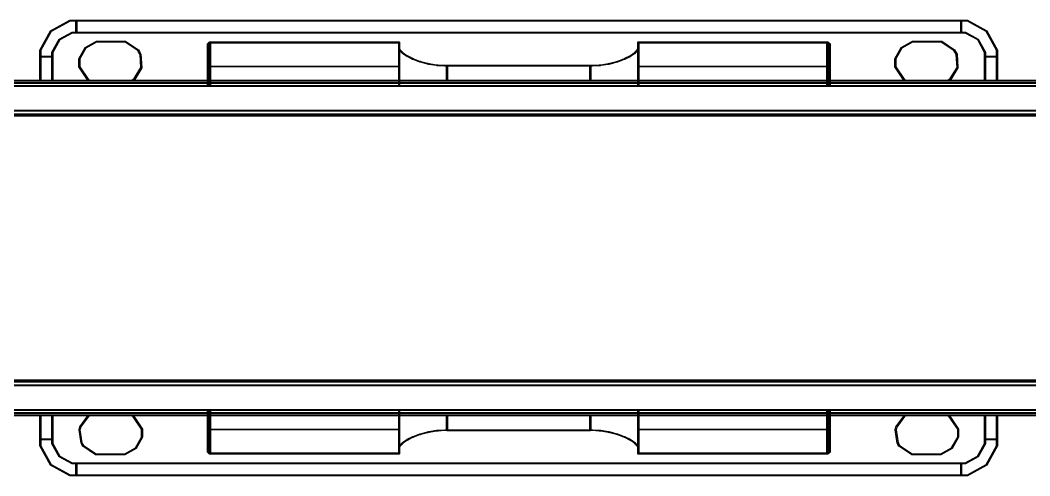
# Model space of a CAD drawing. Extents: x 0.54 to 10.46, y 0.74 to 7.76.
# Drawn here: x 3.714 to 4.477, y 4.804 to 5.148 of the extents above; entities that cross this region are included whole.
import ezdxf

# ---------------------------------------------------------------- set-up
doc = ezdxf.new("R2010")
doc.units = 0
doc.layers.get('0').update_dxf_attribs({"linetype": 'CONTINUOUS'})

msp = doc.modelspace()

# ---------------------------------------------------------------- linework, layer by layer
at = {"color": 0}
for points in [[(3.729, 5.12028), (3.72889, 5.12028), (3.72868, 5.12061), (3.72868, 5.12067), (3.72868, 5.12554), (3.73671, 5.14008), (3.75125, 5.14811), (3.75613, 5.14811), (3.75618, 5.14811), (3.75646, 5.14789), (3.75646, 5.14779), (3.75646, 5.14774), (3.75618, 5.1474), (3.75613, 5.1474), (3.75136, 5.1474), (3.73719, 5.1396), (3.72933, 5.12543), (3.72933, 5.12067), (3.72933, 5.12061), (3.72906, 5.12028), (3.729, 5.12028)], [(3.75613, 5.1384), (3.75603, 5.1384), (3.75581, 5.13867), (3.75581, 5.13872), (3.75581, 5.14779), (3.75581, 5.14789), (3.75603, 5.14811), (3.75613, 5.14811), (3.75618, 5.14811), (3.75646, 5.14789), (3.75646, 5.14779), (3.75646, 5.13872), (3.75646, 5.13867), (3.75618, 5.1384), (3.75613, 5.1384)], [(4.42469, 5.1474), (3.75613, 5.1474), (3.75603, 5.1474), (3.75581, 5.14768), (3.75581, 5.14774), (3.75581, 5.14785), (3.75603, 5.14811), (3.75613, 5.14811), (4.42469, 5.14811), (4.42475, 5.14811), (4.42503, 5.14785), (4.42503, 5.14774), (4.42503, 5.14768), (4.42475, 5.1474), (4.42469, 5.1474)], [(4.45176, 5.12028), (4.45167, 5.12028), (4.45144, 5.12061), (4.45144, 5.12067), (4.45144, 5.12543), (4.44358, 5.1396), (4.42942, 5.1474), (4.42469, 5.1474), (4.42458, 5.1474), (4.42432, 5.14774), (4.42432, 5.14779), (4.42432, 5.14789), (4.42458, 5.14811), (4.42469, 5.14811), (4.42953, 5.14811), (4.44407, 5.14008), (4.45215, 5.12554), (4.45215, 5.12067), (4.45215, 5.12061), (4.45182, 5.12028), (4.45176, 5.12028)], [(4.42469, 5.1384), (4.42458, 5.1384), (4.42437, 5.13867), (4.42437, 5.13872), (4.42437, 5.14779), (4.42437, 5.14789), (4.42458, 5.14811), (4.42469, 5.14811), (4.42475, 5.14811), (4.42503, 5.14789), (4.42503, 5.14779), (4.42503, 5.13872), (4.42503, 5.13867), (4.42475, 5.1384), (4.42469, 5.1384)], [(3.73807, 5.12028), (3.73796, 5.12028), (3.73774, 5.12061), (3.73774, 5.12067), (3.73774, 5.12392), (3.74311, 5.13368), (3.75288, 5.13906), (3.75613, 5.13906), (3.75618, 5.13906), (3.75646, 5.13883), (3.75646, 5.13872), (3.75646, 5.13867), (3.75618, 5.1384), (3.75613, 5.1384), (3.75299, 5.1384), (3.7436, 5.13319), (3.73839, 5.12381), (3.73839, 5.12067), (3.73839, 5.12061), (3.73812, 5.12028), (3.73807, 5.12028)], [(4.42469, 5.1384), (3.75613, 5.1384), (3.75603, 5.1384), (3.75581, 5.13867), (3.75581, 5.13872), (3.75581, 5.13883), (3.75603, 5.13906), (3.75613, 5.13906), (4.42469, 5.13906), (4.42475, 5.13906), (4.42503, 5.13883), (4.42503, 5.13872), (4.42503, 5.13867), (4.42475, 5.1384), (4.42469, 5.1384)], [(4.44276, 5.12028), (4.44265, 5.12028), (4.44243, 5.12061), (4.44243, 5.12067), (4.44243, 5.12381), (4.43722, 5.13319), (4.42779, 5.1384), (4.42469, 5.1384), (4.42458, 5.1384), (4.42437, 5.13867), (4.42437, 5.13872), (4.42437, 5.13883), (4.42458, 5.13906), (4.42469, 5.13906), (4.4279, 5.13906), (4.43767, 5.13368), (4.44308, 5.12392), (4.44308, 5.12067), (4.44308, 5.12061), (4.44282, 5.12028), (4.44276, 5.12028)], [(3.76606, 5.10221), (3.76606, 5.10221), (3.76585, 5.10226), (3.76585, 5.10226), (3.76465, 5.10303), (3.75803, 5.1129), (3.75803, 5.11615), (3.75803, 5.11903), (3.76275, 5.12756), (3.77132, 5.13226), (3.77419, 5.13226), (3.77425, 5.13226), (3.77453, 5.13206), (3.77453, 5.13194), (3.77453, 5.13189), (3.77425, 5.13162), (3.77419, 5.13162), (3.77143, 5.13162), (3.76324, 5.12711), (3.75874, 5.11893), (3.75874, 5.11615), (3.75874, 5.11285), (3.76503, 5.10357), (3.76622, 5.10286), (3.76622, 5.10286), (3.76633, 5.10249), (3.76633, 5.10243), (3.76628, 5.10243), (3.76611, 5.10221), (3.76606, 5.10221)], [(3.78999, 5.13162), (3.77419, 5.13162), (3.77408, 5.13162), (3.77387, 5.13189), (3.77387, 5.13194), (3.77387, 5.13206), (3.77408, 5.13232), (3.77419, 5.13232), (3.78999, 5.13232), (3.79004, 5.13232), (3.79036, 5.13206), (3.79036, 5.13194), (3.79036, 5.13189), (3.79004, 5.13162), (3.78999, 5.13162)], [(3.79812, 5.10221), (3.79812, 5.10221), (3.79785, 5.10243), (3.79785, 5.10243), (3.79779, 5.10249), (3.7979, 5.10286), (3.79796, 5.10286), (3.79975, 5.104), (3.80496, 5.11242), (3.80431, 5.12229), (3.80322, 5.12408), (3.80251, 5.12528), (3.79308, 5.13162), (3.78999, 5.13162), (3.78988, 5.13162), (3.78965, 5.13189), (3.78965, 5.13194), (3.78965, 5.13206), (3.78988, 5.13226), (3.78999, 5.13226), (3.7934, 5.13226), (3.80306, 5.12571), (3.80382, 5.12446), (3.80496, 5.12256), (3.80561, 5.11225), (3.80024, 5.10346), (3.79833, 5.10226), (3.79833, 5.10226), (3.79818, 5.10221), (3.79812, 5.10221)], [(3.85553, 5.12935), (3.85542, 5.12935), (3.85514, 5.12961), (3.85514, 5.12967), (3.85514, 5.13021), (3.85678, 5.13183), (3.85732, 5.13183), (3.85736, 5.13183), (3.85764, 5.13162), (3.85764, 5.13151), (3.85764, 5.13146), (3.85736, 5.13113), (3.85732, 5.13113), (3.85693, 5.13113), (3.85585, 5.13004), (3.85585, 5.12967), (3.85585, 5.12961), (3.85558, 5.12935), (3.85553, 5.12935)], [(3.85553, 5.12901), (3.85542, 5.12901), (3.85514, 5.12929), (3.85514, 5.12935), (3.85514, 5.12989), (3.85678, 5.13151), (3.85732, 5.13151), (3.85736, 5.13151), (3.85764, 5.13124), (3.85764, 5.13113), (3.85764, 5.13108), (3.85736, 5.13081), (3.85732, 5.13081), (3.85693, 5.13081), (3.85585, 5.12972), (3.85585, 5.12935), (3.85585, 5.12929), (3.85558, 5.12901), (3.85553, 5.12901)], [(3.85553, 5.12901), (3.85542, 5.12901), (3.85514, 5.12929), (3.85514, 5.12935), (3.85514, 5.12972), (3.85514, 5.12983), (3.85542, 5.13004), (3.85553, 5.13004), (3.85558, 5.13004), (3.85585, 5.12983), (3.85585, 5.12972), (3.85585, 5.12935), (3.85585, 5.12929), (3.85558, 5.12901), (3.85553, 5.12901)], [(3.85553, 5.11279), (3.85542, 5.11279), (3.85514, 5.11307), (3.85514, 5.11312), (3.85514, 5.12935), (3.85514, 5.12944), (3.85542, 5.12972), (3.85553, 5.12972), (3.85558, 5.12972), (3.85585, 5.12944), (3.85585, 5.12935), (3.85585, 5.11312), (3.85585, 5.11307), (3.85558, 5.11279), (3.85553, 5.11279)], [(4.00006, 5.13113), (3.85732, 5.13113), (3.85721, 5.13113), (3.85693, 5.13146), (3.85693, 5.13151), (3.85693, 5.13162), (3.85721, 5.13183), (3.85732, 5.13183), (4.00006, 5.13183), (4.00011, 5.13183), (4.00038, 5.13162), (4.00038, 5.13151), (4.00038, 5.13146), (4.00011, 5.13113), (4.00006, 5.13113)], [(4.00006, 5.13081), (3.85732, 5.13081), (3.85721, 5.13081), (3.85693, 5.13108), (3.85693, 5.13113), (3.85693, 5.13124), (3.85721, 5.13151), (3.85732, 5.13151), (4.00006, 5.13151), (4.00011, 5.13151), (4.00038, 5.13124), (4.00038, 5.13113), (4.00038, 5.13108), (4.00011, 5.13081), (4.00006, 5.13081)], [(3.85732, 5.11279), (3.85721, 5.11279), (3.85699, 5.11307), (3.85699, 5.11312), (3.85699, 5.13113), (3.85699, 5.13124), (3.85721, 5.13151), (3.85732, 5.13151), (3.85736, 5.13151), (3.85764, 5.13124), (3.85764, 5.13113), (3.85764, 5.11312), (3.85764, 5.11307), (3.85736, 5.11279), (3.85732, 5.11279)], [(4.00006, 5.13081), (3.99994, 5.13081), (3.99972, 5.13108), (3.99972, 5.13113), (3.99972, 5.13151), (3.99972, 5.13162), (3.99994, 5.13183), (4.00006, 5.13183), (4.00011, 5.13183), (4.00038, 5.13162), (4.00038, 5.13151), (4.00038, 5.13113), (4.00038, 5.13108), (4.00011, 5.13081), (4.00006, 5.13081)], [(4.00006, 5.11279), (3.99994, 5.11279), (3.99972, 5.11307), (3.99972, 5.11312), (3.99972, 5.13113), (3.99972, 5.13124), (3.99994, 5.13151), (4.00006, 5.13151), (4.00011, 5.13151), (4.00038, 5.13124), (4.00038, 5.13113), (4.00038, 5.11312), (4.00038, 5.11307), (4.00011, 5.11279), (4.00006, 5.11279)], [(4.03618, 5.11333), (4.03435, 5.11333), (4.02946, 5.11367), (4.02886, 5.11372), (4.02826, 5.11382), (4.02251, 5.11469), (4.02197, 5.11481), (4.02143, 5.11496), (4.01617, 5.11632), (4.01568, 5.11649), (4.01519, 5.11664), (4.01069, 5.11833), (4.01025, 5.11849), (4.00982, 5.11871), (4.00613, 5.12061), (4.00586, 5.12076), (4.00553, 5.12099), (4.00276, 5.12283), (4.00256, 5.12299), (4.00228, 5.12321), (4.0006, 5.125), (4.00049, 5.12517), (4.00032, 5.12538), (3.99972, 5.12679), (3.99972, 5.12722), (3.99972, 5.12733), (3.99994, 5.12756), (4.00006, 5.12756), (4.00011, 5.12756), (4.00043, 5.12733), (4.00043, 5.12722), (4.00043, 5.12685), (4.00092, 5.12576), (4.00103, 5.1256), (4.00114, 5.12543), (4.00276, 5.12375), (4.00299, 5.12354), (4.00319, 5.12337), (4.00586, 5.12158), (4.00618, 5.12136), (4.00651, 5.12121), (4.0101, 5.11936), (4.01053, 5.11914), (4.0109, 5.11897), (4.01535, 5.11729), (4.01585, 5.11714), (4.01633, 5.11697), (4.02154, 5.11561), (4.02208, 5.1155), (4.02262, 5.1154), (4.02832, 5.11447), (4.02892, 5.11442), (4.02951, 5.11436), (4.0345, 5.11404), (4.03618, 5.11404), (4.03624, 5.11404), (4.03651, 5.11376), (4.03651, 5.11367), (4.03651, 5.11361), (4.03624, 5.11333), (4.03618, 5.11333)], [(4.14458, 5.11333), (4.14447, 5.11333), (4.14426, 5.11361), (4.14426, 5.11367), (4.14426, 5.11376), (4.14447, 5.11404), (4.14458, 5.11404), (4.14638, 5.11404), (4.15126, 5.11431), (4.15186, 5.11436), (4.1524, 5.11447), (4.1581, 5.11535), (4.15869, 5.11546), (4.15924, 5.11561), (4.16439, 5.11697), (4.16493, 5.11714), (4.16536, 5.11729), (4.16982, 5.11897), (4.17025, 5.11914), (4.17063, 5.11936), (4.17426, 5.12115), (4.17458, 5.12131), (4.17486, 5.12153), (4.17757, 5.12337), (4.17779, 5.12354), (4.178, 5.12375), (4.17964, 5.12543), (4.17974, 5.1256), (4.17985, 5.12576), (4.18039, 5.1269), (4.18039, 5.12722), (4.18039, 5.12733), (4.18067, 5.12756), (4.18078, 5.12756), (4.18083, 5.12756), (4.1811, 5.12733), (4.1811, 5.12722), (4.1811, 5.12674), (4.18044, 5.12538), (4.18033, 5.12517), (4.18018, 5.125), (4.1785, 5.12321), (4.17828, 5.12299), (4.178, 5.12283), (4.17524, 5.12093), (4.17497, 5.12071), (4.17458, 5.12056), (4.1709, 5.11871), (4.17051, 5.11849), (4.17008, 5.11833), (4.16558, 5.11664), (4.16515, 5.11649), (4.16461, 5.11632), (4.1594, 5.11496), (4.15886, 5.11481), (4.15826, 5.11469), (4.15246, 5.11382), (4.15192, 5.11372), (4.15132, 5.11367), (4.14626, 5.11333), (4.14458, 5.11333)], [(4.32351, 5.13113), (4.18078, 5.13113), (4.18067, 5.13113), (4.18039, 5.13146), (4.18039, 5.13151), (4.18039, 5.13162), (4.18067, 5.13183), (4.18078, 5.13183), (4.32351, 5.13183), (4.32357, 5.13183), (4.32383, 5.13162), (4.32383, 5.13151), (4.32383, 5.13146), (4.32357, 5.13113), (4.32351, 5.13113)], [(4.18078, 5.13081), (4.18067, 5.13081), (4.18039, 5.13108), (4.18039, 5.13113), (4.18039, 5.13151), (4.18039, 5.13162), (4.18067, 5.13183), (4.18078, 5.13183), (4.18083, 5.13183), (4.1811, 5.13162), (4.1811, 5.13151), (4.1811, 5.13113), (4.1811, 5.13108), (4.18083, 5.13081), (4.18078, 5.13081)], [(4.18078, 5.11279), (4.18067, 5.11279), (4.18039, 5.11307), (4.18039, 5.11312), (4.18039, 5.13113), (4.18039, 5.13124), (4.18067, 5.13151), (4.18078, 5.13151), (4.18083, 5.13151), (4.1811, 5.13124), (4.1811, 5.13113), (4.1811, 5.11312), (4.1811, 5.11307), (4.18083, 5.11279), (4.18078, 5.11279)], [(4.32351, 5.13081), (4.18078, 5.13081), (4.18067, 5.13081), (4.18039, 5.13108), (4.18039, 5.13113), (4.18039, 5.13124), (4.18067, 5.13151), (4.18078, 5.13151), (4.32351, 5.13151), (4.32357, 5.13151), (4.32383, 5.13124), (4.32383, 5.13113), (4.32383, 5.13108), (4.32357, 5.13081), (4.32351, 5.13081)], [(4.32531, 5.12935), (4.32519, 5.12935), (4.32497, 5.12961), (4.32497, 5.12967), (4.32497, 5.13004), (4.32383, 5.13113), (4.32351, 5.13113), (4.3234, 5.13113), (4.32319, 5.13146), (4.32319, 5.13151), (4.32319, 5.13162), (4.3234, 5.13183), (4.32351, 5.13183), (4.324, 5.13183), (4.32563, 5.13021), (4.32563, 5.12967), (4.32563, 5.12961), (4.32536, 5.12935), (4.32531, 5.12935)], [(4.32351, 5.11279), (4.3234, 5.11279), (4.32319, 5.11307), (4.32319, 5.11312), (4.32319, 5.13113), (4.32319, 5.13124), (4.3234, 5.13151), (4.32351, 5.13151), (4.32357, 5.13151), (4.32383, 5.13124), (4.32383, 5.13113), (4.32383, 5.11312), (4.32383, 5.11307), (4.32357, 5.11279), (4.32351, 5.11279)], [(4.32531, 5.12901), (4.32519, 5.12901), (4.32497, 5.12929), (4.32497, 5.12935), (4.32497, 5.12972), (4.32383, 5.13081), (4.32351, 5.13081), (4.3234, 5.13081), (4.32319, 5.13108), (4.32319, 5.13113), (4.32319, 5.13124), (4.3234, 5.13151), (4.32351, 5.13151), (4.324, 5.13151), (4.32563, 5.12989), (4.32563, 5.12935), (4.32563, 5.12929), (4.32536, 5.12901), (4.32531, 5.12901)], [(4.32531, 5.12901), (4.32519, 5.12901), (4.32497, 5.12929), (4.32497, 5.12935), (4.32497, 5.12972), (4.32497, 5.12983), (4.32519, 5.13004), (4.32531, 5.13004), (4.32536, 5.13004), (4.32563, 5.12983), (4.32563, 5.12972), (4.32563, 5.12935), (4.32563, 5.12929), (4.32536, 5.12901), (4.32531, 5.12901)], [(4.32531, 5.11279), (4.32519, 5.11279), (4.32497, 5.11307), (4.32497, 5.11312), (4.32497, 5.12935), (4.32497, 5.12944), (4.32519, 5.12972), (4.32531, 5.12972), (4.32536, 5.12972), (4.32563, 5.12944), (4.32563, 5.12935), (4.32563, 5.11312), (4.32563, 5.11307), (4.32536, 5.11279), (4.32531, 5.11279)], [(4.38265, 5.10221), (4.38265, 5.10221), (4.38249, 5.10226), (4.38249, 5.10226), (4.38124, 5.10303), (4.37468, 5.1129), (4.37468, 5.11615), (4.37468, 5.11903), (4.37939, 5.12756), (4.38797, 5.13226), (4.39085, 5.13226), (4.3909, 5.13226), (4.39117, 5.13206), (4.39117, 5.13194), (4.39117, 5.13189), (4.3909, 5.13162), (4.39085, 5.13162), (4.38807, 5.13162), (4.37983, 5.12711), (4.37532, 5.11893), (4.37532, 5.11615), (4.37532, 5.11285), (4.38167, 5.10357), (4.38286, 5.10286), (4.38286, 5.10286), (4.38297, 5.10249), (4.38297, 5.10243), (4.38292, 5.10243), (4.38271, 5.10221), (4.38265, 5.10221)], [(4.40663, 5.13162), (4.39079, 5.13162), (4.39068, 5.13162), (4.39046, 5.13189), (4.39046, 5.13194), (4.39046, 5.13206), (4.39068, 5.13232), (4.39079, 5.13232), (4.40663, 5.13232), (4.40668, 5.13232), (4.40696, 5.13206), (4.40696, 5.13194), (4.40696, 5.13189), (4.40668, 5.13162), (4.40663, 5.13162)], [(4.41476, 5.10221), (4.41476, 5.10221), (4.4145, 5.10243), (4.4145, 5.10243), (4.41444, 5.10249), (4.41456, 5.10286), (4.41461, 5.10286), (4.41639, 5.104), (4.4216, 5.11242), (4.42096, 5.12229), (4.41986, 5.12408), (4.41917, 5.12528), (4.40972, 5.13162), (4.40663, 5.13162), (4.40653, 5.13162), (4.40631, 5.13189), (4.40631, 5.13194), (4.40631, 5.13206), (4.40653, 5.13226), (4.40663, 5.13226), (4.41004, 5.13226), (4.41971, 5.12571), (4.42046, 5.12446), (4.4216, 5.12256), (4.42225, 5.11225), (4.41683, 5.10346), (4.41493, 5.10226), (4.41493, 5.10226), (4.41476, 5.10221), (4.41476, 5.10221)], [(3.729, 5.10221), (3.72889, 5.10221), (3.72868, 5.10254), (3.72868, 5.1026), (3.72868, 5.12067), (3.72868, 5.12076), (3.72889, 5.12099), (3.729, 5.12099), (3.72906, 5.12099), (3.72933, 5.12076), (3.72933, 5.12067), (3.72933, 5.1026), (3.72933, 5.10254), (3.72906, 5.10221), (3.729, 5.10221)], [(3.73807, 5.12028), (3.729, 5.12028), (3.72889, 5.12028), (3.72868, 5.12061), (3.72868, 5.12067), (3.72868, 5.12076), (3.72889, 5.12099), (3.729, 5.12099), (3.73807, 5.12099), (3.73812, 5.12099), (3.73839, 5.12076), (3.73839, 5.12067), (3.73839, 5.12061), (3.73812, 5.12028), (3.73807, 5.12028)], [(4.45176, 5.12028), (4.44276, 5.12028), (4.44265, 5.12028), (4.44239, 5.12061), (4.44239, 5.12067), (4.44239, 5.12076), (4.44265, 5.12099), (4.44276, 5.12099), (4.45176, 5.12099), (4.45182, 5.12099), (4.45215, 5.12076), (4.45215, 5.12067), (4.45215, 5.12061), (4.45182, 5.12028), (4.45176, 5.12028)], [(4.45176, 5.10221), (4.45167, 5.10221), (4.45144, 5.10254), (4.45144, 5.1026), (4.45144, 5.12067), (4.45144, 5.12076), (4.45167, 5.12099), (4.45176, 5.12099), (4.45182, 5.12099), (4.45215, 5.12076), (4.45215, 5.12067), (4.45215, 5.1026), (4.45215, 5.10254), (4.45182, 5.10221), (4.45176, 5.10221)], [(3.85732, 5.11279), (3.85553, 5.11279), (3.85542, 5.11279), (3.85514, 5.11307), (3.85514, 5.11312), (3.85514, 5.11322), (3.85542, 5.1135), (3.85553, 5.1135), (3.85732, 5.1135), (3.85736, 5.1135), (3.85764, 5.11322), (3.85764, 5.11312), (3.85764, 5.11307), (3.85736, 5.11279), (3.85732, 5.11279)], [(3.85553, 5.09814), (3.85542, 5.09814), (3.85514, 5.09847), (3.85514, 5.09853), (3.85514, 5.11312), (3.85514, 5.11322), (3.85542, 5.1135), (3.85553, 5.1135), (3.85558, 5.1135), (3.85585, 5.11322), (3.85585, 5.11312), (3.85585, 5.09853), (3.85585, 5.09847), (3.85558, 5.09814), (3.85553, 5.09814)], [(4.00006, 5.11279), (3.85732, 5.11279), (3.85721, 5.11279), (3.85693, 5.11307), (3.85693, 5.11312), (3.85693, 5.11322), (3.85721, 5.1135), (3.85732, 5.1135), (4.00006, 5.1135), (4.00011, 5.1135), (4.00038, 5.11322), (4.00038, 5.11312), (4.00038, 5.11307), (4.00011, 5.11279), (4.00006, 5.11279)], [(4.00006, 5.09814), (3.99994, 5.09814), (3.99972, 5.09847), (3.99972, 5.09853), (3.99972, 5.11312), (3.99972, 5.11322), (3.99994, 5.1135), (4.00006, 5.1135), (4.00011, 5.1135), (4.00038, 5.11322), (4.00038, 5.11312), (4.00038, 5.09853), (4.00038, 5.09847), (4.00011, 5.09814), (4.00006, 5.09814)], [(4.14458, 5.11333), (4.03618, 5.11333), (4.03608, 5.11333), (4.03586, 5.11361), (4.03586, 5.11367), (4.03586, 5.11376), (4.03608, 5.11404), (4.03618, 5.11404), (4.14458, 5.11404), (4.14464, 5.11404), (4.14497, 5.11376), (4.14497, 5.11367), (4.14497, 5.11361), (4.14464, 5.11333), (4.14458, 5.11333)], [(4.32351, 5.11279), (4.18078, 5.11279), (4.18067, 5.11279), (4.18039, 5.11307), (4.18039, 5.11312), (4.18039, 5.11322), (4.18067, 5.1135), (4.18078, 5.1135), (4.32351, 5.1135), (4.32357, 5.1135), (4.32383, 5.11322), (4.32383, 5.11312), (4.32383, 5.11307), (4.32357, 5.11279), (4.32351, 5.11279)], [(4.18078, 5.09814), (4.18067, 5.09814), (4.18039, 5.09847), (4.18039, 5.09853), (4.18039, 5.11312), (4.18039, 5.11322), (4.18067, 5.1135), (4.18078, 5.1135), (4.18083, 5.1135), (4.1811, 5.11322), (4.1811, 5.11312), (4.1811, 5.09853), (4.1811, 5.09847), (4.18083, 5.09814), (4.18078, 5.09814)], [(4.32531, 5.11279), (4.32351, 5.11279), (4.3234, 5.11279), (4.32319, 5.11307), (4.32319, 5.11312), (4.32319, 5.11322), (4.3234, 5.1135), (4.32351, 5.1135), (4.32531, 5.1135), (4.32536, 5.1135), (4.32563, 5.11322), (4.32563, 5.11312), (4.32563, 5.11307), (4.32536, 5.11279), (4.32531, 5.11279)], [(4.32531, 5.09814), (4.32519, 5.09814), (4.32497, 5.09847), (4.32497, 5.09853), (4.32497, 5.11312), (4.32497, 5.11322), (4.32519, 5.1135), (4.32531, 5.1135), (4.32536, 5.1135), (4.32563, 5.11322), (4.32563, 5.11312), (4.32563, 5.09853), (4.32563, 5.09847), (4.32536, 5.09814), (4.32531, 5.09814)], [(5.39106, 5.09814), (2.99388, 5.09814), (2.99376, 5.09814), (2.99354, 5.09847), (2.99354, 5.09853), (2.99354, 5.09864), (2.99376, 5.09885), (2.99388, 5.09885), (5.39106, 5.09885), (5.39111, 5.09885), (5.39144, 5.09864), (5.39144, 5.09853), (5.39144, 5.09847), (5.39111, 5.09814), (5.39106, 5.09814)], [(5.39328, 5.10221), (2.99653, 5.10221), (2.99642, 5.10221), (2.99615, 5.10254), (2.99615, 5.1026), (2.99615, 5.10271), (2.99642, 5.10292), (2.99653, 5.10292), (5.39328, 5.10292), (5.39333, 5.10292), (5.39367, 5.10271), (5.39367, 5.1026), (5.39367, 5.10254), (5.39333, 5.10221), (5.39328, 5.10221)], [(4.18078, 5.10221), (4.00006, 5.10221), (3.99994, 5.10221), (3.99972, 5.10254), (3.99972, 5.1026), (3.99972, 5.10271), (3.99994, 5.10292), (4.00006, 5.10292), (4.18078, 5.10292), (4.18083, 5.10292), (4.1811, 5.10271), (4.1811, 5.1026), (4.1811, 5.10254), (4.18083, 5.10221), (4.18078, 5.10221)], [(5.38211, 5.07671), (2.98182, 5.07671), (2.98172, 5.07671), (2.9815, 5.07704), (2.9815, 5.0771), (2.9815, 5.07721), (2.98172, 5.07742), (2.98182, 5.07742), (5.38211, 5.07742), (5.38217, 5.07742), (5.38243, 5.07721), (5.38243, 5.0771), (5.38243, 5.07704), (5.38217, 5.07671), (5.38211, 5.07671)], [(5.42312, 4.87478), (3.02735, 4.87478), (3.02724, 4.87478), (3.02701, 4.87506), (3.02701, 4.87511), (3.02701, 4.87522), (3.02724, 4.87549), (3.02735, 4.87549), (5.42312, 4.87549), (5.42318, 4.87549), (5.42344, 4.87522), (5.42344, 4.87511), (5.42344, 4.87506), (5.42318, 4.87478), (5.42312, 4.87478)], [(5.40685, 4.85335), (3.01253, 4.85335), (3.01243, 4.85335), (3.01221, 4.85363), (3.01221, 4.85368), (3.01221, 4.85379), (3.01243, 4.85406), (3.01253, 4.85406), (5.40685, 4.85406), (5.4069, 4.85406), (5.40717, 4.85379), (5.40717, 4.85368), (5.40717, 4.85363), (5.4069, 4.85335), (5.40685, 4.85335)], [(3.85553, 4.83871), (3.85542, 4.83871), (3.85514, 4.83903), (3.85514, 4.83908), (3.85514, 4.85368), (3.85514, 4.85379), (3.85542, 4.85406), (3.85553, 4.85406), (3.85558, 4.85406), (3.85585, 4.85379), (3.85585, 4.85368), (3.85585, 4.83908), (3.85585, 4.83903), (3.85558, 4.83871), (3.85553, 4.83871)], [(4.00006, 4.83871), (3.99994, 4.83871), (3.99972, 4.83903), (3.99972, 4.83908), (3.99972, 4.85368), (3.99972, 4.85379), (3.99994, 4.85406), (4.00006, 4.85406), (4.00011, 4.85406), (4.00038, 4.85379), (4.00038, 4.85368), (4.00038, 4.83908), (4.00038, 4.83903), (4.00011, 4.83871), (4.00006, 4.83871)], [(4.18078, 4.83871), (4.18067, 4.83871), (4.18039, 4.83903), (4.18039, 4.83908), (4.18039, 4.85368), (4.18039, 4.85379), (4.18067, 4.85406), (4.18078, 4.85406), (4.18083, 4.85406), (4.1811, 4.85379), (4.1811, 4.85368), (4.1811, 4.83908), (4.1811, 4.83903), (4.18083, 4.83871), (4.18078, 4.83871)], [(4.32531, 4.83871), (4.32519, 4.83871), (4.32497, 4.83903), (4.32497, 4.83908), (4.32497, 4.85368), (4.32497, 4.85379), (4.32519, 4.85406), (4.32531, 4.85406), (4.32536, 4.85406), (4.32563, 4.85379), (4.32563, 4.85368), (4.32563, 4.83908), (4.32563, 4.83903), (4.32536, 4.83871), (4.32531, 4.83871)], [(5.4036, 4.84928), (3.0095, 4.84928), (3.00939, 4.84928), (3.00917, 4.84956), (3.00917, 4.84961), (3.00917, 4.84972), (3.00939, 4.84999), (3.0095, 4.84999), (5.4036, 4.84999), (5.40365, 4.84999), (5.40392, 4.84972), (5.40392, 4.84961), (5.40392, 4.84956), (5.40365, 4.84928), (5.4036, 4.84928)], [(3.729, 4.83122), (3.72889, 4.83122), (3.72868, 4.83149), (3.72868, 4.83154), (3.72868, 4.84961), (3.72868, 4.84972), (3.72889, 4.84999), (3.729, 4.84999), (3.72906, 4.84999), (3.72933, 4.84972), (3.72933, 4.84961), (3.72933, 4.83154), (3.72933, 4.83149), (3.72906, 4.83122), (3.729, 4.83122)], [(3.77419, 4.81988), (3.77072, 4.81988), (3.76107, 4.82656), (3.76036, 4.82775), (3.75976, 4.82867), (3.75825, 4.83892), (3.75851, 4.83996), (3.75874, 4.84104), (3.76492, 4.84933), (3.76585, 4.84988), (3.76585, 4.84993), (3.76628, 4.84983), (3.76633, 4.84978), (3.76633, 4.84978), (3.76622, 4.84933), (3.76622, 4.84928), (3.76531, 4.84879), (3.75939, 4.84082), (3.75917, 4.83979), (3.7589, 4.83882), (3.76042, 4.82904), (3.76096, 4.82813), (3.76161, 4.82699), (3.77106, 4.82058), (3.77419, 4.82058), (3.77425, 4.82058), (3.77453, 4.82036), (3.77453, 4.82026), (3.77453, 4.82021), (3.77425, 4.81988), (3.77419, 4.81988)], [(3.78999, 4.81988), (3.78988, 4.81988), (3.78965, 4.82021), (3.78965, 4.82026), (3.78965, 4.82036), (3.78988, 4.82058), (3.78999, 4.82058), (3.79269, 4.82058), (3.80089, 4.82514), (3.80544, 4.83333), (3.80544, 4.83604), (3.80544, 4.83936), (3.7991, 4.84864), (3.79796, 4.84928), (3.7979, 4.84933), (3.79779, 4.84978), (3.79785, 4.84978), (3.79785, 4.84983), (3.79829, 4.84993), (3.79833, 4.84988), (3.79953, 4.84918), (3.80615, 4.83936), (3.80615, 4.83604), (3.80615, 4.83322), (3.80138, 4.82465), (3.79281, 4.81988), (3.78999, 4.81988)], [(4.18078, 4.84928), (4.00006, 4.84928), (3.99994, 4.84928), (3.99972, 4.84956), (3.99972, 4.84961), (3.99972, 4.84972), (3.99994, 4.84999), (4.00006, 4.84999), (4.18078, 4.84999), (4.18083, 4.84999), (4.1811, 4.84972), (4.1811, 4.84961), (4.1811, 4.84956), (4.18083, 4.84928), (4.18078, 4.84928)], [(4.39085, 4.81988), (4.38737, 4.81988), (4.37765, 4.82656), (4.37696, 4.82775), (4.37636, 4.82867), (4.37483, 4.83892), (4.37511, 4.83996), (4.37538, 4.84104), (4.38157, 4.84933), (4.38249, 4.84988), (4.38249, 4.84993), (4.38292, 4.84983), (4.38297, 4.84978), (4.38297, 4.84978), (4.38286, 4.84933), (4.38286, 4.84928), (4.38194, 4.84879), (4.37603, 4.84082), (4.37582, 4.83979), (4.37554, 4.83882), (4.37701, 4.82904), (4.37756, 4.82813), (4.37819, 4.82699), (4.38764, 4.82058), (4.39085, 4.82058), (4.3909, 4.82058), (4.39117, 4.82036), (4.39117, 4.82026), (4.39117, 4.82021), (4.3909, 4.81988), (4.39085, 4.81988)], [(4.40663, 4.81988), (4.40653, 4.81988), (4.40631, 4.82021), (4.40631, 4.82026), (4.40631, 4.82036), (4.40653, 4.82058), (4.40663, 4.82058), (4.40935, 4.82058), (4.41754, 4.82514), (4.4221, 4.83333), (4.4221, 4.83604), (4.4221, 4.83936), (4.41575, 4.84864), (4.41461, 4.84928), (4.41456, 4.84933), (4.41439, 4.84978), (4.41444, 4.84978), (4.41444, 4.84983), (4.41488, 4.84993), (4.41493, 4.84988), (4.41613, 4.84918), (4.42279, 4.83936), (4.42279, 4.83604), (4.42279, 4.83322), (4.41803, 4.82465), (4.40944, 4.81988), (4.40663, 4.81988)], [(4.45176, 4.83122), (4.45167, 4.83122), (4.45144, 4.83149), (4.45144, 4.83154), (4.45144, 4.84961), (4.45144, 4.84972), (4.45167, 4.84999), (4.45176, 4.84999), (4.45182, 4.84999), (4.45215, 4.84972), (4.45215, 4.84961), (4.45215, 4.83154), (4.45215, 4.83149), (4.45182, 4.83122), (4.45176, 4.83122)], [(3.85732, 4.83871), (3.85553, 4.83871), (3.85542, 4.83871), (3.85514, 4.83903), (3.85514, 4.83908), (3.85514, 4.83919), (3.85542, 4.83942), (3.85553, 4.83942), (3.85732, 4.83942), (3.85736, 4.83942), (3.85764, 4.83919), (3.85764, 4.83908), (3.85764, 4.83903), (3.85736, 4.83871), (3.85732, 4.83871)], [(3.85553, 4.82249), (3.85542, 4.82249), (3.85514, 4.82275), (3.85514, 4.82281), (3.85514, 4.83908), (3.85514, 4.83919), (3.85542, 4.83942), (3.85553, 4.83942), (3.85558, 4.83942), (3.85585, 4.83919), (3.85585, 4.83908), (3.85585, 4.82281), (3.85585, 4.82275), (3.85558, 4.82249), (3.85553, 4.82249)], [(4.00006, 4.83871), (3.85732, 4.83871), (3.85721, 4.83871), (3.85693, 4.83903), (3.85693, 4.83908), (3.85693, 4.83919), (3.85721, 4.83942), (3.85732, 4.83942), (4.00006, 4.83942), (4.00011, 4.83942), (4.00038, 4.83919), (4.00038, 4.83908), (4.00038, 4.83903), (4.00011, 4.83871), (4.00006, 4.83871)], [(3.85732, 4.82069), (3.85721, 4.82069), (3.85699, 4.82096), (3.85699, 4.82101), (3.85699, 4.83908), (3.85699, 4.83919), (3.85721, 4.83942), (3.85732, 4.83942), (3.85736, 4.83942), (3.85764, 4.83919), (3.85764, 4.83908), (3.85764, 4.82101), (3.85764, 4.82096), (3.85736, 4.82069), (3.85732, 4.82069)], [(4.00006, 4.82069), (3.99994, 4.82069), (3.99972, 4.82096), (3.99972, 4.82101), (3.99972, 4.83908), (3.99972, 4.83919), (3.99994, 4.83942), (4.00006, 4.83942), (4.00011, 4.83942), (4.00038, 4.83919), (4.00038, 4.83908), (4.00038, 4.82101), (4.00038, 4.82096), (4.00011, 4.82069), (4.00006, 4.82069)], [(4.00006, 4.8246), (3.99994, 4.8246), (3.99972, 4.82493), (3.99972, 4.82497), (3.99972, 4.82553), (4.00028, 4.82688), (4.00043, 4.82704), (4.00054, 4.82726), (4.00228, 4.82904), (4.00256, 4.82921), (4.00276, 4.82943), (4.00553, 4.83128), (4.00586, 4.83143), (4.00618, 4.83165), (4.00982, 4.8335), (4.01025, 4.83365), (4.01069, 4.83388), (4.01519, 4.83561), (4.01568, 4.83572), (4.01617, 4.83589), (4.02143, 4.83729), (4.02197, 4.8374), (4.02251, 4.83757), (4.02832, 4.83843), (4.02892, 4.83849), (4.02951, 4.8386), (4.0345, 4.83886), (4.03618, 4.83886), (4.03624, 4.83886), (4.03657, 4.83865), (4.03657, 4.83854), (4.03657, 4.83849), (4.03624, 4.83822), (4.03618, 4.83822), (4.03435, 4.83822), (4.02957, 4.83789), (4.02897, 4.83778), (4.02838, 4.83772), (4.02268, 4.83686), (4.02214, 4.83669), (4.0216, 4.83658), (4.01639, 4.83524), (4.0159, 4.83507), (4.0154, 4.83496), (4.01096, 4.83328), (4.01058, 4.83306), (4.01014, 4.8329), (4.00651, 4.83106), (4.00618, 4.83083), (4.00586, 4.83068), (4.00325, 4.82889), (4.00304, 4.82867), (4.00276, 4.8285), (4.00114, 4.82676), (4.00103, 4.82661), (4.00092, 4.8265), (4.00038, 4.82536), (4.00038, 4.82497), (4.00038, 4.82493), (4.00011, 4.8246), (4.00006, 4.8246)], [(4.14458, 4.83817), (4.03618, 4.83817), (4.03608, 4.83817), (4.03586, 4.83849), (4.03586, 4.83854), (4.03586, 4.83865), (4.03608, 4.83886), (4.03618, 4.83886), (4.14458, 4.83886), (4.14464, 4.83886), (4.14497, 4.83865), (4.14497, 4.83854), (4.14497, 4.83849), (4.14464, 4.83817), (4.14458, 4.83817)], [(4.18078, 4.8246), (4.18067, 4.8246), (4.18039, 4.82493), (4.18039, 4.82497), (4.18039, 4.82542), (4.17985, 4.8265), (4.17979, 4.82661), (4.17964, 4.82676), (4.178, 4.8285), (4.17779, 4.82867), (4.17757, 4.82889), (4.17492, 4.83068), (4.17464, 4.83083), (4.17432, 4.83106), (4.17063, 4.8329), (4.17025, 4.83306), (4.16982, 4.83328), (4.16536, 4.83496), (4.16493, 4.83507), (4.16439, 4.83524), (4.15918, 4.83658), (4.15869, 4.83669), (4.1581, 4.83686), (4.15246, 4.83772), (4.15192, 4.83778), (4.15132, 4.83789), (4.14626, 4.83822), (4.14458, 4.83822), (4.14447, 4.83822), (4.14426, 4.83849), (4.14426, 4.83854), (4.14426, 4.83865), (4.14447, 4.83886), (4.14458, 4.83886), (4.14643, 4.83886), (4.15136, 4.8386), (4.15196, 4.83849), (4.1525, 4.83843), (4.15826, 4.83757), (4.15886, 4.8374), (4.1594, 4.83729), (4.16461, 4.83589), (4.16515, 4.83572), (4.16558, 4.83561), (4.17014, 4.83388), (4.17057, 4.83365), (4.17096, 4.8335), (4.17464, 4.83165), (4.17497, 4.83143), (4.17529, 4.83128), (4.178, 4.82943), (4.17828, 4.82921), (4.1785, 4.82904), (4.18024, 4.82721), (4.18033, 4.82704), (4.18044, 4.82688), (4.1811, 4.82547), (4.1811, 4.82497), (4.1811, 4.82493), (4.18083, 4.8246), (4.18078, 4.8246)], [(4.32351, 4.83871), (4.18078, 4.83871), (4.18067, 4.83871), (4.18039, 4.83903), (4.18039, 4.83908), (4.18039, 4.83919), (4.18067, 4.83942), (4.18078, 4.83942), (4.32351, 4.83942), (4.32357, 4.83942), (4.32383, 4.83919), (4.32383, 4.83908), (4.32383, 4.83903), (4.32357, 4.83871), (4.32351, 4.83871)], [(4.18078, 4.82069), (4.18067, 4.82069), (4.18039, 4.82096), (4.18039, 4.82101), (4.18039, 4.83908), (4.18039, 4.83919), (4.18067, 4.83942), (4.18078, 4.83942), (4.18083, 4.83942), (4.1811, 4.83919), (4.1811, 4.83908), (4.1811, 4.82101), (4.1811, 4.82096), (4.18083, 4.82069), (4.18078, 4.82069)], [(4.32531, 4.83871), (4.32351, 4.83871), (4.3234, 4.83871), (4.32319, 4.83903), (4.32319, 4.83908), (4.32319, 4.83919), (4.3234, 4.83942), (4.32351, 4.83942), (4.32531, 4.83942), (4.32536, 4.83942), (4.32563, 4.83919), (4.32563, 4.83908), (4.32563, 4.83903), (4.32536, 4.83871), (4.32531, 4.83871)], [(4.32351, 4.82069), (4.3234, 4.82069), (4.32319, 4.82096), (4.32319, 4.82101), (4.32319, 4.83908), (4.32319, 4.83919), (4.3234, 4.83942), (4.32351, 4.83942), (4.32357, 4.83942), (4.32383, 4.83919), (4.32383, 4.83908), (4.32383, 4.82101), (4.32383, 4.82096), (4.32357, 4.82069), (4.32351, 4.82069)], [(4.32531, 4.82249), (4.32519, 4.82249), (4.32497, 4.82275), (4.32497, 4.82281), (4.32497, 4.83908), (4.32497, 4.83919), (4.32519, 4.83942), (4.32531, 4.83942), (4.32536, 4.83942), (4.32563, 4.83919), (4.32563, 4.83908), (4.32563, 4.82281), (4.32563, 4.82275), (4.32536, 4.82249), (4.32531, 4.82249)], [(3.73807, 4.83122), (3.729, 4.83122), (3.72889, 4.83122), (3.72868, 4.83149), (3.72868, 4.83154), (3.72868, 4.83165), (3.72889, 4.83192), (3.729, 4.83192), (3.73807, 4.83192), (3.73812, 4.83192), (3.73839, 4.83165), (3.73839, 4.83154), (3.73839, 4.83149), (3.73812, 4.83122), (3.73807, 4.83122)], [(3.75613, 4.8041), (3.75125, 4.8041), (3.73671, 4.81218), (3.72868, 4.82671), (3.72868, 4.83154), (3.72868, 4.83165), (3.72889, 4.83192), (3.729, 4.83192), (3.72906, 4.83192), (3.72933, 4.83165), (3.72933, 4.83154), (3.72933, 4.82682), (3.73719, 4.81267), (3.75136, 4.80479), (3.75613, 4.80479), (3.75618, 4.80479), (3.75646, 4.80453), (3.75646, 4.80442), (3.75646, 4.80436), (3.75618, 4.8041), (3.75613, 4.8041)], [(3.75613, 4.8131), (3.75288, 4.8131), (3.74311, 4.81853), (3.73774, 4.82829), (3.73774, 4.83154), (3.73774, 4.83165), (3.73796, 4.83192), (3.73807, 4.83192), (3.73812, 4.83192), (3.73839, 4.83165), (3.73839, 4.83154), (3.73839, 4.82844), (3.7436, 4.81901), (3.75299, 4.81381), (3.75613, 4.81381), (3.75618, 4.81381), (3.75646, 4.81358), (3.75646, 4.81347), (3.75646, 4.81342), (3.75618, 4.8131), (3.75613, 4.8131)], [(4.42469, 4.8131), (4.42458, 4.8131), (4.42437, 4.81342), (4.42437, 4.81347), (4.42437, 4.81358), (4.42458, 4.81381), (4.42469, 4.81381), (4.42779, 4.81381), (4.43718, 4.81901), (4.44239, 4.82844), (4.44239, 4.83154), (4.44239, 4.83165), (4.44265, 4.83192), (4.44276, 4.83192), (4.44282, 4.83192), (4.44308, 4.83165), (4.44308, 4.83154), (4.44308, 4.82829), (4.43767, 4.81853), (4.4279, 4.8131), (4.42469, 4.8131)], [(4.42469, 4.8041), (4.42458, 4.8041), (4.42437, 4.80436), (4.42437, 4.80442), (4.42437, 4.80453), (4.42458, 4.80479), (4.42469, 4.80479), (4.42942, 4.80479), (4.44358, 4.81267), (4.45144, 4.82682), (4.45144, 4.83154), (4.45144, 4.83165), (4.45167, 4.83192), (4.45176, 4.83192), (4.45182, 4.83192), (4.45215, 4.83165), (4.45215, 4.83154), (4.45215, 4.82671), (4.44407, 4.81218), (4.42953, 4.8041), (4.42469, 4.8041)], [(4.45176, 4.83122), (4.44276, 4.83122), (4.44265, 4.83122), (4.44239, 4.83149), (4.44239, 4.83154), (4.44239, 4.83165), (4.44265, 4.83192), (4.44276, 4.83192), (4.45176, 4.83192), (4.45182, 4.83192), (4.45215, 4.83165), (4.45215, 4.83154), (4.45215, 4.83149), (4.45182, 4.83122), (4.45176, 4.83122)], [(3.85732, 4.82069), (3.85693, 4.82069), (3.8559, 4.82124), (3.85579, 4.82135), (3.85568, 4.82146), (3.85514, 4.82249), (3.85514, 4.82281), (3.85514, 4.82292), (3.85542, 4.82319), (3.85553, 4.82319), (3.85558, 4.82319), (3.85585, 4.82292), (3.85585, 4.82281), (3.85585, 4.8226), (3.85618, 4.82189), (3.85628, 4.82178), (3.85633, 4.82172), (3.85704, 4.8214), (3.85732, 4.8214), (3.85736, 4.8214), (3.85764, 4.82113), (3.85764, 4.82101), (3.85764, 4.82096), (3.85736, 4.82069), (3.85732, 4.82069)], [(3.85553, 4.82215), (3.85542, 4.82215), (3.85514, 4.82243), (3.85514, 4.82249), (3.85514, 4.82286), (3.85514, 4.82297), (3.85542, 4.82319), (3.85553, 4.82319), (3.85558, 4.82319), (3.85585, 4.82297), (3.85585, 4.82286), (3.85585, 4.82249), (3.85585, 4.82243), (3.85558, 4.82215), (3.85553, 4.82215)], [(3.85732, 4.82036), (3.85678, 4.82036), (3.85514, 4.822), (3.85514, 4.82249), (3.85514, 4.8226), (3.85542, 4.82286), (3.85553, 4.82286), (3.85558, 4.82286), (3.85585, 4.8226), (3.85585, 4.82249), (3.85585, 4.82215), (3.85693, 4.82107), (3.85732, 4.82107), (3.85736, 4.82107), (3.85764, 4.82081), (3.85764, 4.82069), (3.85764, 4.82064), (3.85736, 4.82036), (3.85732, 4.82036)], [(4.00006, 4.82069), (3.85732, 4.82069), (3.85721, 4.82069), (3.85693, 4.82096), (3.85693, 4.82101), (3.85693, 4.82113), (3.85721, 4.8214), (3.85732, 4.8214), (4.00006, 4.8214), (4.00011, 4.8214), (4.00038, 4.82113), (4.00038, 4.82101), (4.00038, 4.82096), (4.00011, 4.82069), (4.00006, 4.82069)], [(4.00006, 4.82036), (3.99994, 4.82036), (3.99972, 4.82064), (3.99972, 4.82069), (3.99972, 4.82107), (3.99972, 4.82118), (3.99994, 4.8214), (4.00006, 4.8214), (4.00011, 4.8214), (4.00038, 4.82118), (4.00038, 4.82107), (4.00038, 4.82069), (4.00038, 4.82064), (4.00011, 4.82036), (4.00006, 4.82036)], [(4.32351, 4.82069), (4.18078, 4.82069), (4.18067, 4.82069), (4.18039, 4.82096), (4.18039, 4.82101), (4.18039, 4.82113), (4.18067, 4.8214), (4.18078, 4.8214), (4.32351, 4.8214), (4.32357, 4.8214), (4.32383, 4.82113), (4.32383, 4.82101), (4.32383, 4.82096), (4.32357, 4.82069), (4.32351, 4.82069)], [(4.18078, 4.82036), (4.18067, 4.82036), (4.18039, 4.82064), (4.18039, 4.82069), (4.18039, 4.82107), (4.18039, 4.82118), (4.18067, 4.8214), (4.18078, 4.8214), (4.18083, 4.8214), (4.1811, 4.82118), (4.1811, 4.82107), (4.1811, 4.82069), (4.1811, 4.82064), (4.18083, 4.82036), (4.18078, 4.82036)], [(4.32351, 4.82069), (4.3234, 4.82069), (4.32319, 4.82096), (4.32319, 4.82101), (4.32319, 4.82113), (4.3234, 4.8214), (4.32351, 4.8214), (4.32374, 4.8214), (4.32443, 4.82172), (4.32454, 4.82178), (4.3246, 4.82189), (4.32497, 4.8226), (4.32497, 4.82281), (4.32497, 4.82292), (4.32519, 4.82319), (4.32531, 4.82319), (4.32536, 4.82319), (4.32563, 4.82292), (4.32563, 4.82281), (4.32563, 4.82249), (4.32508, 4.82146), (4.32503, 4.82135), (4.32493, 4.82124), (4.32383, 4.82069), (4.32351, 4.82069)], [(4.32351, 4.82036), (4.3234, 4.82036), (4.32319, 4.82064), (4.32319, 4.82069), (4.32319, 4.82081), (4.3234, 4.82107), (4.32351, 4.82107), (4.32383, 4.82107), (4.32497, 4.82215), (4.32497, 4.82249), (4.32497, 4.8226), (4.32519, 4.82286), (4.32531, 4.82286), (4.32536, 4.82286), (4.32563, 4.8226), (4.32563, 4.82249), (4.32563, 4.822), (4.324, 4.82036), (4.32351, 4.82036)], [(4.32531, 4.82215), (4.32519, 4.82215), (4.32497, 4.82243), (4.32497, 4.82249), (4.32497, 4.82286), (4.32497, 4.82297), (4.32519, 4.82319), (4.32531, 4.82319), (4.32536, 4.82319), (4.32563, 4.82297), (4.32563, 4.82286), (4.32563, 4.82249), (4.32563, 4.82243), (4.32536, 4.82215), (4.32531, 4.82215)], [(4.42469, 4.8131), (3.75613, 4.8131), (3.75603, 4.8131), (3.75581, 4.81342), (3.75581, 4.81347), (3.75581, 4.81358), (3.75603, 4.81381), (3.75613, 4.81381), (4.42469, 4.81381), (4.42475, 4.81381), (4.42503, 4.81358), (4.42503, 4.81347), (4.42503, 4.81342), (4.42475, 4.8131), (4.42469, 4.8131)], [(3.75613, 4.8041), (3.75603, 4.8041), (3.75581, 4.80436), (3.75581, 4.80442), (3.75581, 4.81347), (3.75581, 4.81358), (3.75603, 4.81381), (3.75613, 4.81381), (3.75618, 4.81381), (3.75646, 4.81358), (3.75646, 4.81347), (3.75646, 4.80442), (3.75646, 4.80436), (3.75618, 4.8041), (3.75613, 4.8041)], [(3.78999, 4.81988), (3.77419, 4.81988), (3.77408, 4.81988), (3.77387, 4.82021), (3.77387, 4.82026), (3.77387, 4.82036), (3.77408, 4.82058), (3.77419, 4.82058), (3.78999, 4.82058), (3.79004, 4.82058), (3.79036, 4.82036), (3.79036, 4.82026), (3.79036, 4.82021), (3.79004, 4.81988), (3.78999, 4.81988)], [(4.00006, 4.82036), (3.85732, 4.82036), (3.85721, 4.82036), (3.85693, 4.82064), (3.85693, 4.82069), (3.85693, 4.82081), (3.85721, 4.82107), (3.85732, 4.82107), (4.00006, 4.82107), (4.00011, 4.82107), (4.00038, 4.82081), (4.00038, 4.82069), (4.00038, 4.82064), (4.00011, 4.82036), (4.00006, 4.82036)], [(4.32351, 4.82036), (4.18078, 4.82036), (4.18067, 4.82036), (4.18039, 4.82064), (4.18039, 4.82069), (4.18039, 4.82081), (4.18067, 4.82107), (4.18078, 4.82107), (4.32351, 4.82107), (4.32357, 4.82107), (4.32383, 4.82081), (4.32383, 4.82069), (4.32383, 4.82064), (4.32357, 4.82036), (4.32351, 4.82036)], [(4.40663, 4.81988), (4.39079, 4.81988), (4.39068, 4.81988), (4.39046, 4.82021), (4.39046, 4.82026), (4.39046, 4.82036), (4.39068, 4.82058), (4.39079, 4.82058), (4.40663, 4.82058), (4.40668, 4.82058), (4.40696, 4.82036), (4.40696, 4.82026), (4.40696, 4.82021), (4.40668, 4.81988), (4.40663, 4.81988)], [(4.42469, 4.8041), (4.42458, 4.8041), (4.42437, 4.80436), (4.42437, 4.80442), (4.42437, 4.81347), (4.42437, 4.81358), (4.42458, 4.81381), (4.42469, 4.81381), (4.42475, 4.81381), (4.42503, 4.81358), (4.42503, 4.81347), (4.42503, 4.80442), (4.42503, 4.80436), (4.42475, 4.8041), (4.42469, 4.8041)], [(4.42469, 4.8041), (3.75613, 4.8041), (3.75603, 4.8041), (3.75581, 4.80436), (3.75581, 4.80442), (3.75581, 4.80453), (3.75603, 4.80479), (3.75613, 4.80479), (4.42469, 4.80479), (4.42475, 4.80479), (4.42503, 4.80453), (4.42503, 4.80442), (4.42503, 4.80436), (4.42475, 4.8041), (4.42469, 4.8041)]]:
    msp.add_lwpolyline(points, close=True, dxfattribs=at)
at = {"color": 9}
for points in [[(3.85732, 5.13081), (3.85721, 5.13081), (3.85699, 5.13108), (3.85699, 5.13113), (3.85699, 5.13151), (3.85699, 5.13162), (3.85721, 5.13183), (3.85732, 5.13183), (3.85736, 5.13183), (3.85764, 5.13162), (3.85764, 5.13151), (3.85764, 5.13113), (3.85764, 5.13108), (3.85736, 5.13081), (3.85732, 5.13081)], [(4.32351, 5.13081), (4.3234, 5.13081), (4.32319, 5.13108), (4.32319, 5.13113), (4.32319, 5.13151), (4.32319, 5.13162), (4.3234, 5.13183), (4.32351, 5.13183), (4.32357, 5.13183), (4.32383, 5.13162), (4.32383, 5.13151), (4.32383, 5.13113), (4.32383, 5.13108), (4.32357, 5.13081), (4.32351, 5.13081)], [(3.73807, 5.10221), (3.73796, 5.10221), (3.73774, 5.10254), (3.73774, 5.1026), (3.73774, 5.12067), (3.73774, 5.12076), (3.73796, 5.12099), (3.73807, 5.12099), (3.73812, 5.12099), (3.73839, 5.12076), (3.73839, 5.12067), (3.73839, 5.1026), (3.73839, 5.10254), (3.73812, 5.10221), (3.73807, 5.10221)], [(4.44276, 5.10221), (4.44265, 5.10221), (4.44243, 5.10254), (4.44243, 5.1026), (4.44243, 5.12067), (4.44243, 5.12076), (4.44265, 5.12099), (4.44276, 5.12099), (4.44282, 5.12099), (4.44308, 5.12076), (4.44308, 5.12067), (4.44308, 5.1026), (4.44308, 5.10254), (4.44282, 5.10221), (4.44276, 5.10221)], [(3.85732, 5.09814), (3.85721, 5.09814), (3.85699, 5.09847), (3.85699, 5.09853), (3.85699, 5.11312), (3.85699, 5.11322), (3.85721, 5.1135), (3.85732, 5.1135), (3.85736, 5.1135), (3.85764, 5.11322), (3.85764, 5.11312), (3.85764, 5.09853), (3.85764, 5.09847), (3.85736, 5.09814), (3.85732, 5.09814)], [(4.03618, 5.10221), (4.03608, 5.10221), (4.03586, 5.10254), (4.03586, 5.1026), (4.03586, 5.11367), (4.03586, 5.11376), (4.03608, 5.11404), (4.03618, 5.11404), (4.03624, 5.11404), (4.03651, 5.11376), (4.03651, 5.11367), (4.03651, 5.1026), (4.03651, 5.10254), (4.03624, 5.10221), (4.03618, 5.10221)], [(4.14458, 5.10221), (4.14447, 5.10221), (4.14426, 5.10254), (4.14426, 5.1026), (4.14426, 5.11367), (4.14426, 5.11376), (4.14447, 5.11404), (4.14458, 5.11404), (4.14464, 5.11404), (4.14497, 5.11376), (4.14497, 5.11367), (4.14497, 5.1026), (4.14497, 5.10254), (4.14464, 5.10221), (4.14458, 5.10221)], [(4.32351, 5.09814), (4.3234, 5.09814), (4.32319, 5.09847), (4.32319, 5.09853), (4.32319, 5.11312), (4.32319, 5.11322), (4.3234, 5.1135), (4.32351, 5.1135), (4.32357, 5.1135), (4.32383, 5.11322), (4.32383, 5.11312), (4.32383, 5.09853), (4.32383, 5.09847), (4.32357, 5.09814), (4.32351, 5.09814)], [(5.39106, 5.0981), (2.99382, 5.0981), (2.99371, 5.0981), (2.99349, 5.09836), (2.99349, 5.09842), (2.99349, 5.09853), (2.99371, 5.09879), (2.99382, 5.09879), (5.39106, 5.09879), (5.39111, 5.09879), (5.39139, 5.09853), (5.39139, 5.09842), (5.39139, 5.09836), (5.39111, 5.0981), (5.39106, 5.0981)], [(5.39219, 5.10026), (2.99522, 5.10026), (2.99511, 5.10026), (2.9949, 5.10053), (2.9949, 5.10058), (2.9949, 5.10069), (2.99511, 5.10097), (2.99522, 5.10097), (5.39219, 5.10097), (5.39225, 5.10097), (5.39258, 5.10069), (5.39258, 5.10058), (5.39258, 5.10053), (5.39225, 5.10026), (5.39219, 5.10026)], [(5.39324, 5.10206), (2.99642, 5.10206), (2.99631, 5.10206), (2.99604, 5.10238), (2.99604, 5.10243), (2.99604, 5.10254), (2.99631, 5.10275), (2.99642, 5.10275), (5.39324, 5.10275), (5.39328, 5.10275), (5.39356, 5.10254), (5.39356, 5.10243), (5.39356, 5.10238), (5.39328, 5.10206), (5.39324, 5.10206)], [(4.18078, 5.10206), (4.00006, 5.10206), (3.99994, 5.10206), (3.99972, 5.10238), (3.99972, 5.10243), (3.99972, 5.10254), (3.99994, 5.10275), (4.00006, 5.10275), (4.18078, 5.10275), (4.18083, 5.10275), (4.1811, 5.10254), (4.1811, 5.10243), (4.1811, 5.10238), (4.18083, 5.10206), (4.18078, 5.10206)], [(4.18078, 5.10026), (4.00006, 5.10026), (3.99994, 5.10026), (3.99972, 5.10053), (3.99972, 5.10058), (3.99972, 5.10069), (3.99994, 5.10097), (4.00006, 5.10097), (4.18078, 5.10097), (4.18083, 5.10097), (4.1811, 5.10069), (4.1811, 5.10058), (4.1811, 5.10053), (4.18083, 5.10026), (4.18078, 5.10026)], [(5.38178, 5.07563), (2.98128, 5.07563), (2.98118, 5.07563), (2.98096, 5.0759), (2.98096, 5.07596), (2.98096, 5.07607), (2.98118, 5.07628), (2.98128, 5.07628), (5.38178, 5.07628), (5.38183, 5.07628), (5.38211, 5.07607), (5.38211, 5.07596), (5.38211, 5.0759), (5.38183, 5.07563), (5.38178, 5.07563)], [(5.38292, 5.07937), (2.98313, 5.07937), (2.98301, 5.07937), (2.98275, 5.07964), (2.98275, 5.07969), (2.98275, 5.07981), (2.98301, 5.08008), (2.98313, 5.08008), (5.38292, 5.08008), (5.38297, 5.08008), (5.38331, 5.07981), (5.38331, 5.07969), (5.38331, 5.07964), (5.38297, 5.07937), (5.38292, 5.07937)], [(5.42393, 4.87592), (3.02806, 4.87592), (3.02794, 4.87592), (3.02772, 4.87619), (3.02772, 4.87625), (3.02772, 4.87636), (3.02794, 4.87657), (3.02806, 4.87657), (5.42393, 4.87657), (5.42399, 4.87657), (5.42426, 4.87636), (5.42426, 4.87625), (5.42426, 4.87619), (5.42399, 4.87592), (5.42393, 4.87592)], [(5.42122, 4.87213), (3.02567, 4.87213), (3.02556, 4.87213), (3.02533, 4.87244), (3.02533, 4.8725), (3.02533, 4.87261), (3.02556, 4.87283), (3.02567, 4.87283), (5.42122, 4.87283), (5.42128, 4.87283), (5.42156, 4.87261), (5.42156, 4.8725), (5.42156, 4.87244), (5.42128, 4.87213), (5.42122, 4.87213)], [(5.40517, 4.85124), (3.01096, 4.85124), (3.01085, 4.85124), (3.01064, 4.85151), (3.01064, 4.85157), (3.01064, 4.85167), (3.01085, 4.85194), (3.01096, 4.85194), (5.40517, 4.85194), (5.40522, 4.85194), (5.40549, 4.85167), (5.40549, 4.85157), (5.40549, 4.85151), (5.40522, 4.85124), (5.40517, 4.85124)], [(5.4069, 4.8534), (3.01258, 4.8534), (3.01247, 4.8534), (3.01226, 4.85368), (3.01226, 4.85374), (3.01226, 4.85385), (3.01247, 4.85411), (3.01258, 4.85411), (5.4069, 4.85411), (5.40696, 4.85411), (5.40722, 4.85385), (5.40722, 4.85374), (5.40722, 4.85368), (5.40696, 4.8534), (5.4069, 4.8534)], [(3.85732, 4.83871), (3.85721, 4.83871), (3.85699, 4.83903), (3.85699, 4.83908), (3.85699, 4.85368), (3.85699, 4.85379), (3.85721, 4.85406), (3.85732, 4.85406), (3.85736, 4.85406), (3.85764, 4.85379), (3.85764, 4.85368), (3.85764, 4.83908), (3.85764, 4.83903), (3.85736, 4.83871), (3.85732, 4.83871)], [(4.18078, 4.85124), (4.00006, 4.85124), (3.99994, 4.85124), (3.99972, 4.85151), (3.99972, 4.85157), (3.99972, 4.85167), (3.99994, 4.85194), (4.00006, 4.85194), (4.18078, 4.85194), (4.18083, 4.85194), (4.1811, 4.85167), (4.1811, 4.85157), (4.1811, 4.85151), (4.18083, 4.85124), (4.18078, 4.85124)], [(4.32351, 4.83871), (4.3234, 4.83871), (4.32319, 4.83903), (4.32319, 4.83908), (4.32319, 4.85368), (4.32319, 4.85379), (4.3234, 4.85406), (4.32351, 4.85406), (4.32357, 4.85406), (4.32383, 4.85379), (4.32383, 4.85368), (4.32383, 4.83908), (4.32383, 4.83903), (4.32357, 4.83871), (4.32351, 4.83871)], [(5.40375, 4.84944), (3.0096, 4.84944), (3.0095, 4.84944), (3.00928, 4.84972), (3.00928, 4.84978), (3.00928, 4.84988), (3.0095, 4.85015), (3.0096, 4.85015), (5.40375, 4.85015), (5.40381, 4.85015), (5.40408, 4.84988), (5.40408, 4.84978), (5.40408, 4.84972), (5.40381, 4.84944), (5.40375, 4.84944)], [(3.73807, 4.83122), (3.73796, 4.83122), (3.73774, 4.83149), (3.73774, 4.83154), (3.73774, 4.84961), (3.73774, 4.84972), (3.73796, 4.84999), (3.73807, 4.84999), (3.73812, 4.84999), (3.73839, 4.84972), (3.73839, 4.84961), (3.73839, 4.83154), (3.73839, 4.83149), (3.73812, 4.83122), (3.73807, 4.83122)], [(4.18078, 4.84944), (4.00006, 4.84944), (3.99994, 4.84944), (3.99972, 4.84972), (3.99972, 4.84978), (3.99972, 4.84988), (3.99994, 4.85015), (4.00006, 4.85015), (4.18078, 4.85015), (4.18083, 4.85015), (4.1811, 4.84988), (4.1811, 4.84978), (4.1811, 4.84972), (4.18083, 4.84944), (4.18078, 4.84944)], [(4.03618, 4.83817), (4.03608, 4.83817), (4.03586, 4.83849), (4.03586, 4.83854), (4.03586, 4.84961), (4.03586, 4.84972), (4.03608, 4.84999), (4.03618, 4.84999), (4.03624, 4.84999), (4.03651, 4.84972), (4.03651, 4.84961), (4.03651, 4.83854), (4.03651, 4.83849), (4.03624, 4.83817), (4.03618, 4.83817)], [(4.14458, 4.83817), (4.14447, 4.83817), (4.14426, 4.83849), (4.14426, 4.83854), (4.14426, 4.84961), (4.14426, 4.84972), (4.14447, 4.84999), (4.14458, 4.84999), (4.14464, 4.84999), (4.14497, 4.84972), (4.14497, 4.84961), (4.14497, 4.83854), (4.14497, 4.83849), (4.14464, 4.83817), (4.14458, 4.83817)], [(4.44276, 4.83122), (4.44265, 4.83122), (4.44243, 4.83149), (4.44243, 4.83154), (4.44243, 4.84961), (4.44243, 4.84972), (4.44265, 4.84999), (4.44276, 4.84999), (4.44282, 4.84999), (4.44308, 4.84972), (4.44308, 4.84961), (4.44308, 4.83154), (4.44308, 4.83149), (4.44282, 4.83122), (4.44276, 4.83122)], [(3.85732, 4.82036), (3.85721, 4.82036), (3.85699, 4.82064), (3.85699, 4.82069), (3.85699, 4.82107), (3.85699, 4.82118), (3.85721, 4.8214), (3.85732, 4.8214), (3.85736, 4.8214), (3.85764, 4.82118), (3.85764, 4.82107), (3.85764, 4.82069), (3.85764, 4.82064), (3.85736, 4.82036), (3.85732, 4.82036)], [(4.32351, 4.82036), (4.3234, 4.82036), (4.32319, 4.82064), (4.32319, 4.82069), (4.32319, 4.82107), (4.32319, 4.82118), (4.3234, 4.8214), (4.32351, 4.8214), (4.32357, 4.8214), (4.32383, 4.82118), (4.32383, 4.82107), (4.32383, 4.82069), (4.32383, 4.82064), (4.32357, 4.82036), (4.32351, 4.82036)]]:
    msp.add_lwpolyline(points, close=True, dxfattribs=at)

doc.saveas('drawing.dxf')
